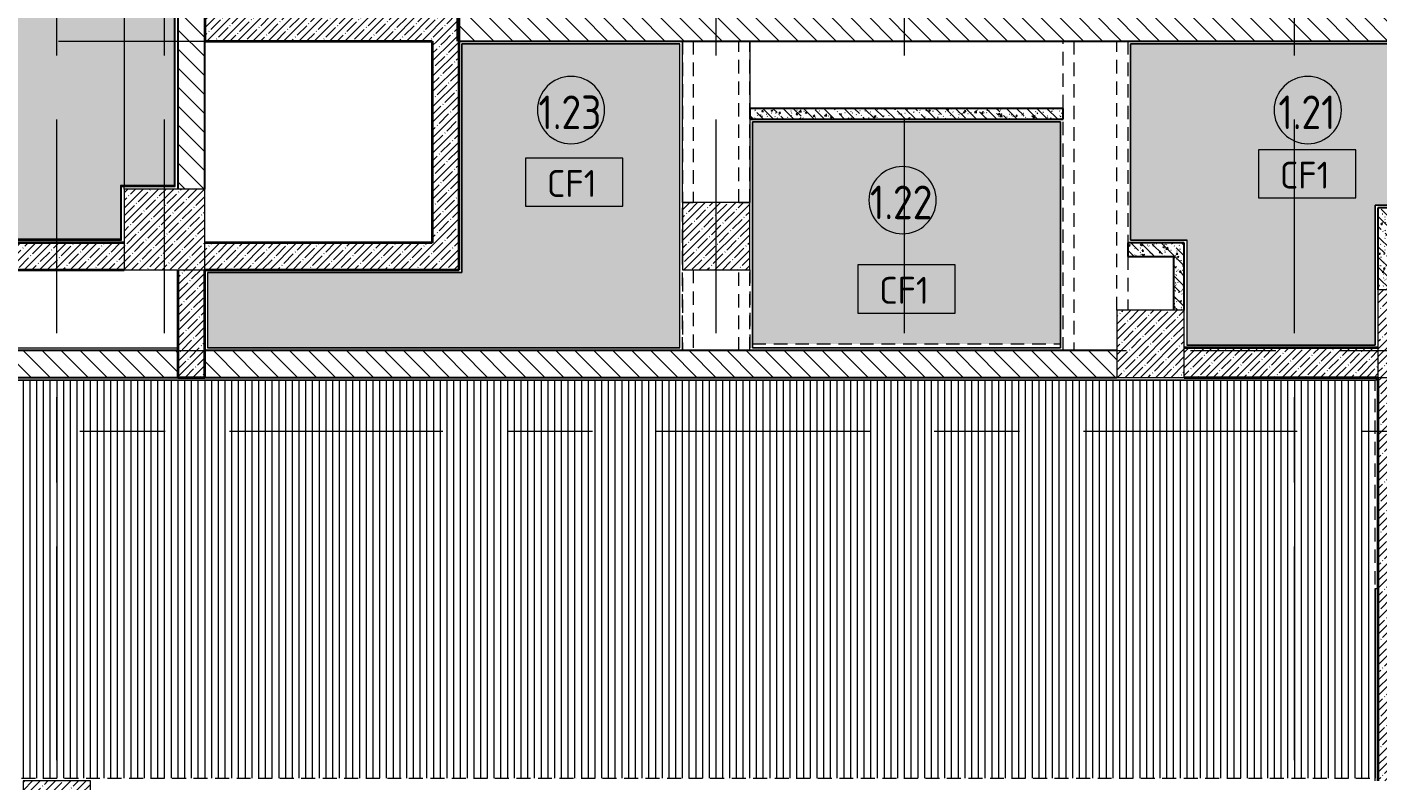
# Model space of a CAD drawing. Header units: millimetres. Extents: x 35861 to 236814, y -8553 to 29000.
# Drawn here: x 65438 to 75480, y 7900 to 13505 of the extents above; entities that cross this region are included whole.
import ezdxf

# ---------------------------------------------------------------- set-up
doc = ezdxf.new("R2010")
doc.units = ezdxf.units.MM
doc.linetypes.add('200_ШТРИХ__ш1_п0_6_', pattern=[160, 100, -60])
doc.linetypes.add('Осевая', pattern=[3175, 635, -476.25, 1587.5, -476.25])
for name, color, linetype, lineweight in [('A-AREA-IDEN', 7, 'Continuous', 9), ('A-CLNG-IDEN', 7, 'Continuous', 9), ('A-DETL-MBND', 7, '200_ШТРИХ__ш1_п0_6_', 9), ('A-DETL-MBND-1', 7, 'Continuous', 9), ('A-FLOR', 7, 'Continuous', 9), ('I-WALL', 7, 'Continuous', 9), ('S-COLS', 7, 'Continuous', 9), ('Оси-2', 7, 'Осевая', 9)]:
    doc.layers.add(name, color=color, linetype=linetype, lineweight=lineweight)
for name, color, linetype, lineweight, true_color in [('A-WALL-1', 7, 'Continuous', 35, 0x3c3c3c), ('A-WALL-2', 7, 'Continuous', 25, 0x3c3c3c), ('A-WALL-FNSH-2', 7, 'Continuous', 13, 0x3c3c3c)]:
    doc.layers.add(name, color=color, linetype=linetype, lineweight=lineweight, true_color=true_color)
doc.styles.add('GOST Common', font='GOST_Common.ttf', dxfattribs={"width": 0.9, "height": 250})
doc.styles.add('GOST Common_1', font='GOST_Common.ttf', dxfattribs={"height": 200})
pattern_1 = [(45, (0, 0), (-57.02463, 57.02463), []), (45, (57.025, 0), (-57.02463, 57.02463), [100.806, -20.161, 3.353, -16.808])]
pattern_2 = [(135, (0, 0), (-75.43415, -75.43415), [106.68, -17.78, 3.556, -17.78]), (135, (0, 75.39), (-75.43415, -75.43415), []), (50, (0, 0), (127.52922, -11.15758), [13.335, -146.685]), (355, (0, 0), (-24.66966, 133.74002), [10.668, -117.348]), (100.451, (10.63, -0.93), (102.85973, 122.58178), [11.333, -124.663]), (46.184, (0, 35.56), (189.75516, -29.43036), [20.002, -220.027]), (96.636, (15.81, 33.1), (166.1822, 173.1996), [17, -186.995]), (351.184, (0, 35.56), (166.18393, 173.19757), [16.002, -176.022]), (21, (17.78, 26.67), (106.13027, -71.58603), [13.335, -146.685]), (326, (17.78, 26.67), (43.26188, 128.93175), [10.668, -117.348]), (71.451, (26.62, 20.7), (149.39198, 57.34505), [11.333, -124.663]), (37.5, (0, 0), (2.162228, 59.188357), [3.353, -112.573, 3.353, -115.773, -117.792]), (37.5, (0, 0), (2.162228, 59.188357), [-235.052, 3.353, -114.44]), (7.5, (0, 0), (46.773857, 70.12615), [3.353, -64.567, 3.353, -109.906, -44.894]), (7.5, (0, 0), (46.773857, 70.12615), [-181.178, 3.353, -41.542]), (327.5, (-39.65, 0), (94.91367, -4.010093), [3.353, -41.097, 3.353, -135.331, -184.023]), (327.5, (-39.65, 0), (94.91367, -4.010093), [-183.134, 3.353, -180.67]), (317.5, (-57.43, 0), (103.69057, 17.79882), [3.353, -54.432, 3.353, -88.748, -130.683]), (317.5, (-57.43, 0), (103.69057, 17.79882), [-149.885, 3.353, -127.33])]
pattern_3 = [(135, (0, 0), (-70.71068, -70.71068), [])]

# ---------------------------------------------------------------- blocks, each defined once
blk = doc.blocks.new('BSC_Колонна _Прямоугольная - 500х500-V13-План потолков с обозначением видов отделки и геометрии 1 этажа в осях 12 - 23')
at = {"layer": 'S-COLS'}
h = blk.add_hatch(dxfattribs=at)
h.set_pattern_fill('FP_15', color=256, style=0, pattern_type=2)
h.set_pattern_definition([(45, (-65660, -7650), (-57.02463, 57.02463), []), (45, (-65602.975, -7650), (-57.02463, 57.02463), [100.806, -20.161, 3.353, -16.808])])
h.paths.add_polyline_path([(-250, -250), (250, -250), (250, 250), (-250, 250)])
for p, q in [((250, 250), (-250, 250)), ((-250, 250), (-250, -250)), ((250, -250), (250, 250)), ((-250, -250), (250, -250))]:
    blk.add_line(p, q, dxfattribs=at)
blk = doc.blocks.new('BSC_Колонна _Прямоугольная - 600х600-23205240-План потолков с обозначением видов отделки и геометрии 1 этажа в осях 12 - 23')
at = {"layer": 'S-COLS'}
h = blk.add_hatch(dxfattribs=at)
h.set_pattern_fill('FP_16', color=256, style=0, pattern_type=2)
h.set_pattern_definition([(45, (-66460, -12000), (-57.02463, 57.02463), []), (45, (-66402.975, -12000), (-57.02463, 57.02463), [100.806, -20.161, 3.353, -16.808])])
h.paths.add_polyline_path([(-300, -300), (300, -300), (300, 300), (-300, 300)])
for p, q in [((300, 300), (-300, 300)), ((-300, 300), (-300, -300)), ((300, -300), (300, 300)), ((-300, -300), (300, -300))]:
    blk.add_line(p, q, dxfattribs=at)
blk = doc.blocks.new('BSC_Колонна _Прямоугольная - 650х500-23287315-План потолков с обозначением видов отделки и геометрии 1 этажа в осях 12 - 23')
at = {"layer": 'S-COLS'}
h = blk.add_hatch(dxfattribs=at)
h.set_pattern_fill('FP_32', color=256, style=0, pattern_type=2)
h.set_pattern_definition([(135, (11225, -75730), (-57.02463, -57.02463), []), (135, (11225, -75672.975), (-57.02463, -57.02463), [100.806, -20.161, 3.353, -16.808])])
h.paths.add_polyline_path([(325, -250), (325, 250), (-325, 250), (-325, -250), (-43, -250)])
for p, q in [((325, 250), (-325, 250)), ((-325, 250), (-325, -250)), ((325, -250), (325, 250)), ((-325, -250), (325, -250))]:
    blk.add_line(p, q, dxfattribs=at)
blk = doc.blocks.new('BSC_Колонна _Прямоугольная - 500х500-V24-План потолков с обозначением видов отделки и геометрии 1 этажа в осях 12 - 23')
at = {"layer": 'S-COLS'}
h = blk.add_hatch(dxfattribs=at)
h.set_pattern_fill('FP_33', color=256, style=0, pattern_type=2)
h.set_pattern_definition([(45, (-73790, -11150), (-57.02463, 57.02463), []), (45, (-73732.975, -11150), (-57.02463, 57.02463), [100.806, -20.161, 3.353, -16.808])])
h.paths.add_polyline_path([(-250, -250), (250, -250), (250, 250), (-250, 250)])
for p, q in [((250, 250), (-250, 250)), ((-250, 250), (-250, -250)), ((250, -250), (250, 250)), ((-250, -250), (250, -250))]:
    blk.add_line(p, q, dxfattribs=at)
blk = doc.blocks.new('М_потолков - Марка_ Имя типа-25382930-План потолков с обозначением видов отделки и геометрии 1 этажа в осях 12 - 23')
at = {"layer": 'A-CLNG-IDEN'}
for p, q in [((3.625, 1.984375), (-3.625, 1.984375)), ((-3.625, 1.984375), (-3.625, -1.59375)), ((3.625, -1.59375), (3.625, 1.984375)), ((-3.625, -1.59375), (3.625, -1.59375))]:
    blk.add_line(p, q, dxfattribs=at)
blk = doc.blocks.new('Марка_Помещения - Номер-25198446-План потолков с обозначением видов отделки и геометрии 1 этажа в осях 12 - 23')
at = {"layer": 'A-AREA-IDEN'}
for start, end in [(360, 180), (180, 360)]:
    blk.add_arc((0, 0), 2.5, start, end, dxfattribs=at)

msp = doc.modelspace()

# ---------------------------------------------------------------- hatches: boundary and pattern name
at = {"layer": 'A-DETL-MBND'}
h = msp.add_hatch(dxfattribs=at)
h.set_pattern_fill('FP_65', color=256, style=0, pattern_type=2)
h.set_pattern_definition([(90, (50061, 16536.537), (-50, 3e-15), [])])
h.paths.add_polyline_path([(75098.9, 7921), (75459, 7921), (75459, 10879), (61939, 10879), (61939, 11349), (61381, 11349), (61381, 10879), (51689, 10879), (51689, 11679), (45931, 11679), (45931, 10879), (42401, 10879), (42401, 10209), (38761, 10209), (38761, 8320.1), (38797.1, 8185.8), (38761, 8185.7), (38761, 7921), (39025.8, 7921), (39025.7, 7957.4), (39161, 7921), (74377.2, 7921)])
at = {"layer": 'A-DETL-MBND-1'}
for points in [[(59944.4, 11921), (60132, 11921), (60132, 12328), (60788, 12328), (60788, 11928), (66132, 11928), (66132, 12328), (66160, 12328), (66160, 15522), (65682, 15522), (65682, 22828), (66132, 22828), (66132, 23328), (66160, 23328), (66160, 24752), (60738, 24752), (60738, 18572), (60710, 18572), (60710, 17298), (60738, 17298), (60738, 16742), (60182, 16742), (60182, 17042), (59638, 17042), (59638, 14042), (59382, 14042), (59382, 17298), (60210, 17298), (60210, 18572), (57578, 18572), (57578, 11921), (58501.1, 11921)], [(70289.8, 11120), (70289.8, 13380), (68670, 13380), (68670, 11680), (66780, 11680), (66780, 11120), (67160.8, 11120)], [(74060, 11140), (75460, 11140), (75460, 12180), (77159.8, 12180), (77159.8, 13380), (73640, 13380), (73640, 11920), (74060, 11920)], [(70830, 11148.6), (73120, 11148.6), (73120, 12800), (70830, 12800), (70830, 12350.6)]]:
    msp.add_hatch(color=256, dxfattribs=at).paths.add_polyline_path(points)
h = msp.add_hatch(color=256, dxfattribs=at)
h.paths.add_polyline_path([(66160, 12328), (66532, 12328), (66532, 15522), (66160, 15522), (66160, 12350.6)])
h.paths.add_polyline_path([(60212.4, 17298), (60710, 17298), (60710, 18572), (60210, 18572), (60210, 17298)])
h.paths.add_polyline_path([(66160, 23328), (66640, 23328), (66640, 24752), (66160, 24752), (66160, 23377.6)])
at = {"layer": 'I-WALL'}
h = msp.add_hatch(dxfattribs=at)
h.set_pattern_fill('FP_21', color=256, style=0, pattern_type=2)
h.set_pattern_definition(pattern_3)
h.paths.add_polyline_path([(66760, 12300), (66760, 13600), (66560, 13600), (66560, 12300)])
h = msp.add_hatch(dxfattribs=at)
h.set_pattern_fill('FP_1', color=256, style=0, pattern_type=2)
h.set_pattern_definition(pattern_1)
h.paths.add_polyline_path([(68450, 13400), (68640, 13400), (68640, 13600), (66760, 13600), (66760, 13400), (67160.8, 13400)])
h = msp.add_hatch(dxfattribs=at)
h.set_pattern_fill('FP_21', color=256, style=0, pattern_type=2)
h.set_pattern_definition(pattern_3)
h.paths.add_polyline_path([(84480.2, 13400), (84480.2, 13600), (68650, 13600), (68650, 13400), (83036.9, 13400)])
h = msp.add_hatch(dxfattribs=at)
h.set_pattern_fill('FP_1', color=256, style=0, pattern_type=2)
h.set_pattern_definition(pattern_1)
h.paths.add_polyline_path([(68650, 11700), (68650, 13400), (68450, 13400), (68450, 11700)])
h = msp.add_hatch(dxfattribs=at)
h.set_pattern_fill('FP_20', color=256, style=0, pattern_type=2)
h.set_pattern_definition(pattern_2)
h.paths.add_polyline_path([(73140, 12820), (73140, 12900), (70810, 12900), (70810, 12820), (72933.9, 12820)])
h = msp.add_hatch(dxfattribs=at)
h.set_pattern_fill('FP_20', color=256, style=0, pattern_type=2)
h.set_pattern_definition(pattern_2)
h.paths.add_polyline_path([(77179.8, 12060), (77179.8, 12160), (75480, 12160), (75480, 12060), (75820.5, 12060)])
h = msp.add_hatch(dxfattribs=at)
h.set_pattern_fill('FP_20', color=256, style=0, pattern_type=2)
h.set_pattern_definition(pattern_2)
h.paths.add_polyline_path([(75580, 11550), (75580, 12060), (75480, 12060), (75480, 11550)])
h = msp.add_hatch(dxfattribs=at)
h.set_pattern_fill('FP_1', color=256, style=0, pattern_type=2)
h.set_pattern_definition(pattern_1)
h.paths.add_polyline_path([(64274.2, 11700), (66160, 11700), (66160, 11900), (60760, 11900), (60760, 11700), (63260, 11700)])
h = msp.add_hatch(dxfattribs=at)
h.set_pattern_fill('FP_1', color=256, style=0, pattern_type=2)
h.set_pattern_definition(pattern_1)
h.paths.add_polyline_path([(68450, 11700), (68450, 11900), (66760, 11900), (66760, 11700), (67160.8, 11700)])
h = msp.add_hatch(dxfattribs=at)
h.set_pattern_fill('FP_20', color=256, style=0, pattern_type=2)
h.set_pattern_definition(pattern_2)
h.paths.add_polyline_path([(73960, 11800), (73960, 11900), (73620, 11900), (73620, 11800)])
h = msp.add_hatch(dxfattribs=at)
h.set_pattern_fill('FP_20', color=256, style=0, pattern_type=2)
h.set_pattern_definition(pattern_2)
h.paths.add_polyline_path([(74040, 11400), (74040, 11900), (73960, 11900), (73960, 11400)])
h = msp.add_hatch(dxfattribs=at)
h.set_pattern_fill('FP_1', color=256, style=0, pattern_type=2)
h.set_pattern_definition(pattern_1)
h.paths.add_polyline_path([(66560, 10900), (66760, 10900), (66760, 11700), (66560, 11700), (66560, 11100)])
h = msp.add_hatch(dxfattribs=at)
h.set_pattern_fill('FP_21', color=256, style=0, pattern_type=2)
h.set_pattern_definition(pattern_3)
h.paths.add_polyline_path([(73540, 10900), (73540, 11100), (66760, 11100), (66760, 10900), (72933.9, 10900)])
h.paths.add_polyline_path([(66560, 10900), (66560, 11100), (62160, 11100), (62160, 10900), (65717.5, 10900)])
h = msp.add_hatch(dxfattribs=at)
h.set_pattern_fill('FP_1', color=256, style=0, pattern_type=2)
h.set_pattern_definition(pattern_1)
h.paths.add_polyline_path([(75480, 10900), (75480, 11120), (74040, 11120), (74040, 10900), (74377.2, 10900)])
h = msp.add_hatch(dxfattribs=at)
h.set_pattern_fill('FP_1', color=256, style=0, pattern_type=2)
h.set_pattern_definition(pattern_1)
h.paths.add_polyline_path([(75700, 7900), (75700, 10900), (75480, 10900), (75480, 7900)])
at = {"layer": 'S-COLS'}
h = msp.add_hatch(dxfattribs=at)
h.set_pattern_fill('FP_1', color=256, style=0, pattern_type=2)
h.set_pattern_definition(pattern_1)
h.paths.add_polyline_path([(70310, 11700), (70810, 11700), (70810, 12200), (70310, 12200)])

# ---------------------------------------------------------------- linework, layer by layer
at = {"layer": 'A-DETL-MBND'}
for p, q in [((68670, 13380), (68670, 11680)), ((70289.8, 13380), (68670, 13380)), ((70289.8, 11120), (70289.8, 13380)), ((70309.8, 11100), (70309.8, 13400)), ((70309.8, 13400), (70309.8, 11100)), ((70389.8, 13400), (70389.8, 12200)), ((70730, 12200), (70730, 13400)), ((70810, 12200), (70810, 13400)), ((73140, 12900), (73140, 13400)), ((73220, 13400), (73220, 11100)), ((73540, 11400), (73540, 13400)), ((73620, 13400), (73620, 11900)), ((77159.8, 13380), (73640, 13380)), ((73640, 13380), (73640, 11920)), ((70810, 12820), (70810, 12200)), ((73120, 12800), (70830, 12800)), ((70830, 12800), (70830, 11120)), ((73120, 11120), (73120, 12800)), ((73140, 11100), (73140, 12820)), ((66560, 12300), (66160, 12300)), ((70310, 12200), (70389.8, 12200)), ((70730, 12200), (70810, 12200)), ((75460, 12180), (77159.8, 12180)), ((75460, 11140), (75460, 12180)), ((73640, 11920), (74060, 11920)), ((74060, 11920), (74060, 11140)), ((73620, 11800), (73620, 11400)), ((68670, 11680), (66780, 11680)), ((66780, 11680), (66780, 11120)), ((70389.8, 11700), (70389.8, 11100)), ((70730, 11100), (70730, 11700)), ((70810, 11700), (70810, 11100)), ((70810, 11100), (70810, 11700)), ((70830, 11148.6), (73120, 11148.6)), ((66780, 11120), (70289.8, 11120)), ((70830, 11120), (73120, 11120)), ((74060, 11140), (75460, 11140)), ((75459, 10879), (61939, 10879)), ((75470, 10880), (61940, 10880)), ((75459, 7921), (75459, 10879)), ((75470, 10880), (75470, 10900)), ((75460, 9330), (75480, 9330)), ((75460, 7900), (75460, 9330)), ((39156.4, 7920), (75460, 7920)), ((39160.1, 7921), (75459, 7921)), ((69124, 7921), (69124, 7920)), ((69124, 7920), (69124, 7921)), ((69354.9, 7921), (69354.9, 7920)), ((69354.9, 7921), (69354.9, 7920)), ((69524.8, 7920), (69524.8, 7921)), ((69524.8, 7921), (69524.8, 7920)), ((75460, 7900), (75460, 7920))]:
    msp.add_line(p, q, dxfattribs=at)
at = {"layer": 'A-FLOR'}
for p, q in [((66160, 15522), (66160, 12328)), ((70310, 12200), (70310, 13400)), ((70810, 13400), (70810, 12200)), ((66160, 12300), (66160, 12320)), ((66560, 12300), (66160, 12300)), ((70810, 12200), (70310, 12200)), ((64460, 11120), (66560, 11120))]:
    msp.add_line(p, q, dxfattribs=at)
at = {"layer": 'A-WALL-1'}
for p, q in [((66760, 13600), (66760, 13400)), ((68640, 13400), (68640, 13600)), ((66760, 13400), (68450, 13400)), ((68450, 13400), (68450, 11900)), ((68650, 13400), (68640, 13400)), ((68650, 11700), (68650, 13400)), ((66160, 11900), (60760, 11900)), ((68450, 11900), (66760, 11900)), ((62160, 11700), (66160, 11700)), ((66560, 11700), (66560, 10900)), ((66760, 11700), (68650, 11700)), ((66760, 10900), (66760, 11700)), ((75480, 11120), (74040, 11120)), ((66560, 10900), (66760, 10900)), ((74040, 10900), (75480, 10900)), ((75480, 10900), (75480, 7900))]:
    msp.add_line(p, q, dxfattribs=at)
at = {"layer": 'A-WALL-2'}
for p, q in [((66560, 15550), (66560, 12300)), ((68650, 13600), (68650, 13400)), ((66760, 12300), (66760, 13400)), ((68650, 13400), (84480.2, 13400)), ((73140, 12900), (70810, 12900)), ((70810, 12900), (70810, 12820)), ((73140, 12820), (73140, 12900)), ((70810, 12820), (73140, 12820)), ((77179.8, 12160), (75480, 12160)), ((75480, 12160), (75480, 11550)), ((74040, 11900), (73620, 11900)), ((73620, 11900), (73620, 11800)), ((74040, 11400), (74040, 11900)), ((73620, 11800), (73960, 11800)), ((73960, 11800), (73960, 11400)), ((66560, 11100), (64460, 11100)), ((73540, 11100), (66760, 11100)), ((62160, 10900), (66560, 10900)), ((66760, 10900), (73540, 10900))]:
    msp.add_line(p, q, dxfattribs=at)
at = {"layer": 'A-WALL-FNSH-2'}
for p, q in [((66532, 15522), (66532, 12328)), ((66540, 12320), (66540, 15530)), ((70289.8, 13380), (68670, 13380)), ((68670, 13380), (68670, 11680)), ((68671, 13379), (70288.8, 13379)), ((68671, 11679), (68671, 13379)), ((70288.8, 13379), (70288.8, 11121)), ((70289.8, 11120), (70289.8, 13380)), ((77159.8, 13380), (73640, 13380)), ((73640, 13380), (73640, 11920)), ((73641, 13379), (77158.8, 13379)), ((73641, 11921), (73641, 13379)), ((70830, 12800), (70830, 11120)), ((73120, 12800), (70830, 12800)), ((70831, 11121), (70831, 12799)), ((70831, 12799), (73119, 12799)), ((73119, 12799), (73119, 11121)), ((73120, 11120), (73120, 12800)), ((66132, 12328), (66132, 11928)), ((66532, 12328), (66132, 12328)), ((66140, 11920), (66140, 12320)), ((66140, 12320), (66540, 12320)), ((75459, 12181), (75459, 11141)), ((77158.8, 12181), (75459, 12181)), ((75460, 11140), (75460, 12180)), ((75460, 12180), (77159.8, 12180)), ((60780, 11920), (66140, 11920)), ((66132, 11928), (60788, 11928)), ((73640, 11920), (74060, 11920)), ((74061, 11921), (73641, 11921)), ((74060, 11920), (74060, 11140)), ((74061, 11141), (74061, 11921)), ((68670, 11680), (66780, 11680)), ((66780, 11680), (66780, 11120)), ((66781, 11679), (68671, 11679)), ((66781, 11120), (66781, 11679)), ((70288.8, 11121), (66780, 11121)), ((66780, 11120), (70289.8, 11120)), ((70830, 11120), (73120, 11120)), ((73119, 11121), (70831, 11121)), ((74060, 11140), (75460, 11140)), ((75459, 11141), (74061, 11141)), ((61939, 10879), (75459.5, 10879)), ((75459.5, 10880), (61940, 10880)), ((75459.5, 10879), (75459.5, 10880)), ((75460, 9330), (75459, 9330)), ((75459, 9330), (75459, 7920)), ((75460, 7920), (75460, 9330)), ((75459, 7920), (75460, 7920))]:
    msp.add_line(p, q, dxfattribs=at)
at = {"layer": 'S-COLS'}
for p, q in [((70810, 12200), (70310, 12200)), ((70310, 12200), (70310, 11700)), ((70810, 11700), (70810, 12200)), ((70310, 11700), (70810, 11700))]:
    msp.add_line(p, q, dxfattribs=at)
at = {"layer": 'Оси-2'}
for p, q in [((65660, 593.7), (65660, 24898.1)), ((66460, 593.7), (66460, 24898.1)), ((70560, 593.7), (70560, 24898.1)), ((71960, 593.7), (71960, 24898.1)), ((74860, 593.7), (74860, 24898.1)), ((39160.8, 13400), (81600, 13400)), ((39160.8, 11100), (82200, 11100)), ((40430.8, 10500), (82200, 10500))]:
    msp.add_line(p, q, dxfattribs=at)

# ---------------------------------------------------------------- block references
at = {"layer": 'A-AREA-IDEN', "xscale": 99.99999999999993, "yscale": 99.99999999999993, "zscale": 99.99999999999993}
for p in [(69481.5, 12887.5), (74958.2, 12887.5), (71946, 12218)]:
    msp.add_blockref('Марка_Помещения - Номер-25198446-План потолков с обозначением видов отделки и геометрии 1 этажа в осях 12 - 23', p, dxfattribs=at)
at = {"layer": 'A-CLNG-IDEN', "xscale": 99.99999999999993, "yscale": 99.99999999999993, "zscale": 99.99999999999993}
for p in [(74953.3, 12394), (69505.2, 12332.1), (71975, 11537.7)]:
    msp.add_blockref('М_потолков - Марка_ Имя типа-25382930-План потолков с обозначением видов отделки и геометрии 1 этажа в осях 12 - 23', p, dxfattribs=at)
at = {"layer": 'S-COLS'}
for name, p in [('BSC_Колонна _Прямоугольная - 600х600-23205240-План потолков с обозначением видов отделки и геометрии 1 этажа в осях 12 - 23', (66460, 12000)), ('BSC_Колонна _Прямоугольная - 500х500-V24-План потолков с обозначением видов отделки и геометрии 1 этажа в осях 12 - 23', (73790, 11150)), ('BSC_Колонна _Прямоугольная - 500х500-V13-План потолков с обозначением видов отделки и геометрии 1 этажа в осях 12 - 23', (65660, 7650))]:
    msp.add_blockref(name, p, dxfattribs=at)
at = {"layer": 'S-COLS', "rotation": 270.0000000000007}
msp.add_blockref('BSC_Колонна _Прямоугольная - 650х500-23287315-План потолков с обозначением видов отделки и геометрии 1 этажа в осях 12 - 23', (75730, 11225), dxfattribs=at)

# ---------------------------------------------------------------- texts
at = {"layer": 'A-AREA-IDEN', "char_height": 250, "attachment_point": 1, "style": 'GOST Common'}
for s, insert, width in [('1.23', (69239.6, 12996), 606.076), ('1.21', (74740.1, 12996), 548.354), ('1.22', (71704.1, 12326.5), 606.076)]:
    msp.add_mtext(s, dxfattribs=dict(at, insert=insert, width=width))
at = {"layer": 'A-CLNG-IDEN', "char_height": 200, "width": 472.996, "attachment_point": 1, "style": 'GOST Common_1'}
for insert in [(74750.5, 12503.7), (69302.4, 12441.8), (71772.2, 11647.4)]:
    msp.add_mtext('CF1', dxfattribs=dict(at, insert=insert))

doc.saveas('drawing.dxf')
